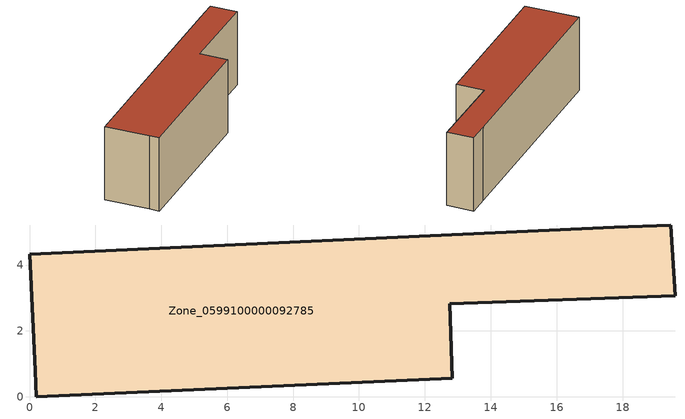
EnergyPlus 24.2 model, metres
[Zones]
Zone_0599100000092785
 floor ground (C_G): 0.21,0 0.17,0.79 0,4.32 17.75,5.14 19.47,5.21 19.59,3.07 12.76,2.82 12.83,0.56 z0
 wall outside (C_F): 0.17,0.79 0.21,0 12.83,0.56 12.76,2.82 19.59,3.07 19.47,5.21 17.75,5.14 0,4.32 0.17,0.79 z0:6.11
 roof outside (C_R): 0,4.32 0.17,0.79 0.21,0 12.83,0.56 12.76,2.82 19.59,3.07 19.47,5.21 17.75,5.14 z6.11
[BUILDING]
Pand.0599100000092785: North Axis=0; Terrain=City; Loads Convergence Tolerance Value=0.04; Temperature Convergence Tolerance Value=0.4; Solar Distribution=FullExterior; Maximum Number of Warmup Days=25; Minimum Number of Warmup Days=1
[Site:Location]
Rotterdam.The.Hague.AP_ZH_NLD Design_Conditions: Latitude=51.96; Longitude=4.45; Time Zone=1; Elevation=-4.5
[SITE:GROUNDTEMPERATURE:BUILDINGSURFACE]
18, 18, 18, 18, 18, 18, 18, 18, 18, 18, 18, 18
[MATERIAL] Thermal Absorptance=0.9; Solar Absorptance=0.7; Visible Absorptance=0.7
Name | Roughness | Thickness | Conductivity | Density | Specific Heat
G.TI.1946 | MediumSmooth | 0.15 | 1 | 540 | 1210
F.TI.1946 | Rough | 0.3 | 0.857143 | 1920 | 840
R.TI.1946 | MediumRough | 0.2 | 0.1 | 1500 | 1000
[CONSTRUCTION]
C_G: G.TI.1946
C_F: F.TI.1946
C_R: R.TI.1946
[ZONE]
Zone_0599100000092785: Type=1; Multiplier=1; Ceiling Height=Autocalculate; Volume=Autocalculate; Floor Area=autocalculate; Part of Total Floor Area=Yes
[ZONEINFILTRATION:DESIGNFLOWRATE]
Infil_Zone_0599100000092785: Zone or ZoneList or Space or SpaceList=Zone_0599100000092785; Schedule=AlwaysOn; Design Flow Rate Calculation Method=Flow/Area; Flow Rate per Floor Area=0.003; Constant Term Coefficient=1; Temperature Term Coefficient=0; Velocity Term Coefficient=0; Velocity Squared Term Coefficient=0
[HVACTEMPLATE:ZONE:IDEALLOADSAIRSYSTEM]
Zone_0599100000092785: Maximum Heating Supply Air Temperature=50; Minimum Cooling Supply Air Temperature=13; Maximum Heating Supply Air Humidity Ratio=0.0156; Minimum Cooling Supply Air Humidity Ratio=0.0077; Heating Limit=NoLimit; Cooling Limit=NoLimit; Dehumidification Control Type=ConstantSensibleHeatRatio; Cooling Sensible Heat Ratio=0.7; Dehumidification Setpoint=60; Humidification Control Type=None; Humidification Setpoint=30; Outdoor Air Method=None; Outdoor Air Flow Rate per Person=0.00944; Outdoor Air Flow Rate per Zone Floor Area=0; Outdoor Air Flow Rate per Zone=0; Demand Controlled Ventilation Type=None; Outdoor Air Economizer Type=NoEconomizer; Heat Recovery Type=None; Sensible Heat Recovery Effectiveness=0.7; Latent Heat Recovery Effectiveness=0.65
[ZONECONTROL:THERMOSTAT]
ThermostatControl_Zone_0599100000092785: Zone or ZoneList=Zone_0599100000092785; Control Type Schedule=DualSetpointControlType; Control 1=Thermostat_Zone_0599100000092785; Temperature Difference Between Cutout And Setpoint=0
[THERMOSTATSETPOINT:DUALSETPOINT]
Thermostat_Zone_0599100000092785: Heating Setpoint Temperature Schedule=HeatingSetpoint_Zone_0599100000092785; Cooling Setpoint Temperature Schedule=CoolingSetpoint_Zone_0599100000092785
[SCHEDULE:COMPACT]
HeatingSetpoint_Zone_0599100000092785: Through: 12/31, For: AllDays, Until: 24:00, 21
CoolingSetpoint_Zone_0599100000092785: Through: 12/31, For: AllDays, Until: 24:00, 24
DualSetpointControlType: Through: 12/31, For: AllDays, Until: 24:00, 4
AlwaysOn: Through: 12/31, For: AllDays, Until: 24:00, 1
